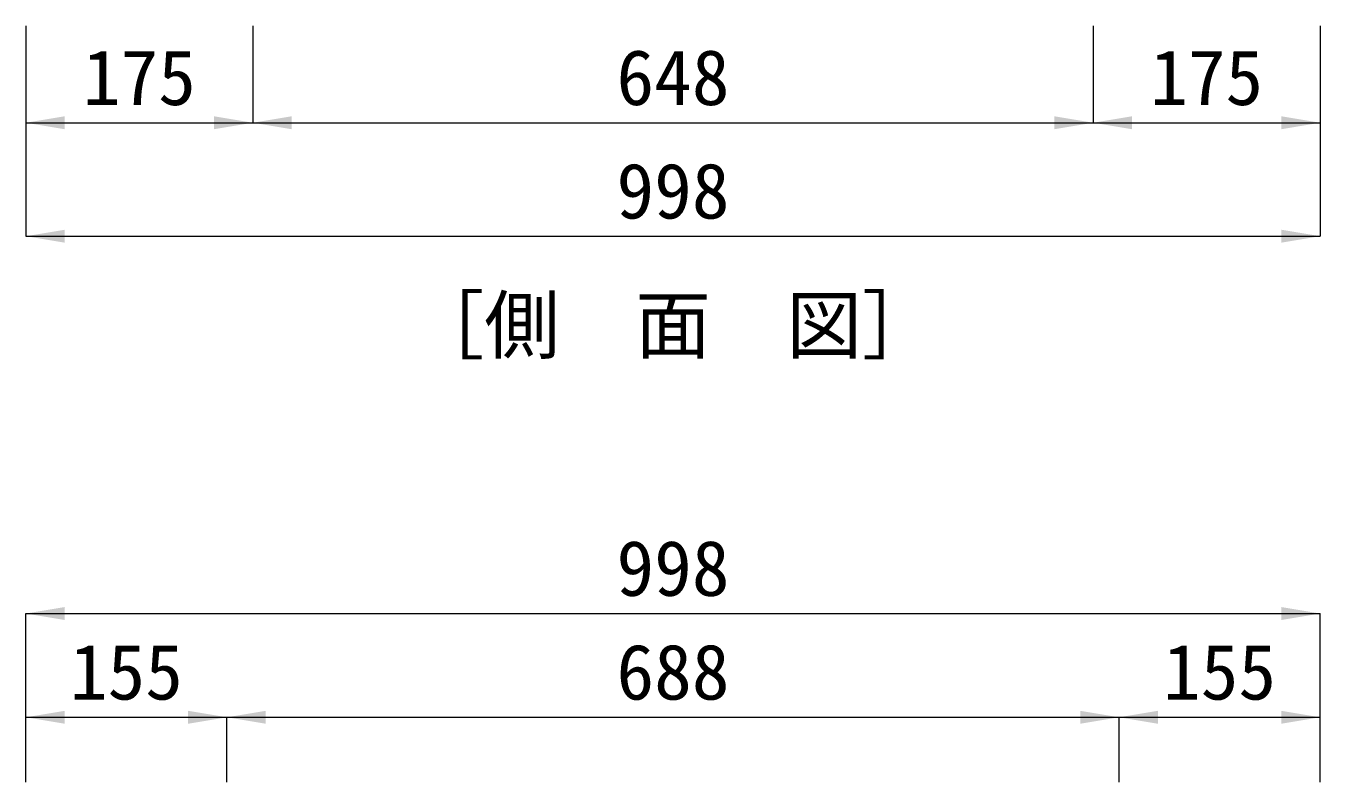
# Model space of a CAD drawing. Units: millimetres at full size. Extents: x 50430 to 101606, y 69050 to 91573.
# Drawn here: x 83088 to 84086, y 85838 to 86421 of the extents above; entities that cross this region are included whole.
import ezdxf
from ezdxf.enums import TextEntityAlignment as Align

# ---------------------------------------------------------------- set-up
doc = ezdxf.new("R2010")
doc.units = ezdxf.units.MM
doc.header["$LTSCALE"] = 50
doc.layers.add('寸法線', color=7, linetype='Continuous', lineweight=13)
doc.layers.add('文字', color=7, linetype='Continuous')
doc.styles.add('ＭＳ ゴシック', font='')
doc.styles.get('ＭＳ ゴシック').set_extended_font_data('MS Gothic')

# ---------------------------------------------------------------- blocks, each defined once
blk = doc.blocks.new('filled_arrow')
at = {"color": 0, "linetype": 'Continuous', "lineweight": -2}
blk.add_solid([(7.5, 1.25), (0, 0), (7.5, -1.25)], dxfattribs=at)

msp = doc.modelspace()

# ---------------------------------------------------------------- linework, layer by layer
at = {"layer": '寸法線'}
for p, q in [((83087.91, 86421.08), (83087.91, 86346.39)), ((83087.91, 86421.08), (83087.91, 86258.89)), ((83262.9, 86421.08), (83262.9, 86346.39)), ((83262.9, 86421.08), (83262.9, 86346.39)), ((83910.91, 86421.08), (83910.91, 86346.39)), ((83910.91, 86421.08), (83910.91, 86346.39)), ((84085.91, 86421.08), (84085.91, 86346.39)), ((84085.91, 86421.08), (84085.91, 86258.89)), ((83087.91, 86346.39), (83262.9, 86346.39)), ((83262.9, 86346.39), (83910.91, 86346.39)), ((83910.91, 86346.39), (84085.91, 86346.39)), ((83087.91, 86258.89), (84085.91, 86258.89)), ((83087.9, 85967.93), (84085.91, 85967.93)), ((83087.9, 85837.93), (83087.9, 85967.93)), ((84085.91, 85837.93), (84085.91, 85967.93)), ((83087.9, 85887.93), (83242.9, 85887.93)), ((83087.9, 85837.93), (83087.9, 85887.93)), ((83242.9, 85837.93), (83242.9, 85887.93)), ((83242.9, 85887.93), (83930.91, 85887.93)), ((83242.9, 85837.93), (83242.9, 85887.93)), ((83930.91, 85837.93), (83930.91, 85887.93)), ((83930.91, 85887.93), (84085.91, 85887.93)), ((83930.91, 85837.93), (83930.91, 85887.93)), ((84085.91, 85837.93), (84085.91, 85887.93))]:
    msp.add_line(p, q, dxfattribs=at)

# ---------------------------------------------------------------- block references
at = {"layer": '寸法線', "xscale": 4, "yscale": 4}
for p in [(83087.91, 86346.39), (83262.9, 86346.39), (83910.91, 86346.39), (83087.91, 86258.89), (83087.9, 85967.93), (83087.9, 85887.93), (83242.9, 85887.93), (83930.91, 85887.93)]:
    msp.add_blockref('filled_arrow', p, dxfattribs=at)
at = {"layer": '寸法線', "xscale": 4, "yscale": 4, "rotation": 180}
for p in [(83262.9, 86346.39), (83910.91, 86346.39), (84085.91, 86346.39), (84085.91, 86258.89), (84085.91, 85967.93), (83242.9, 85887.93), (83930.91, 85887.93), (84085.91, 85887.93)]:
    msp.add_blockref('filled_arrow', p, dxfattribs=at)

# ---------------------------------------------------------------- texts
at = {"layer": '寸法線', "style": 'ＭＳ ゴシック'}
for s, p in [('175', (83175.4, 86381.39)), ('648', (83586.91, 86381.39)), ('175', (83998.41, 86381.39)), ('998', (83586.91, 86293.89)), ('998', (83586.91, 86002.93)), ('155', (83165.4, 85922.93)), ('688', (83586.9, 85922.93)), ('155', (84008.41, 85922.93))]:
    msp.add_text(s, height=42.72, dxfattribs=at).set_placement(p, align=Align.MIDDLE_CENTER)
at = {"layer": '文字', "style": 'ＭＳ ゴシック'}
msp.add_text('［側\u3000面\u3000図］', height=42.72, dxfattribs=at).set_placement((83383, 86156.18), align=Align.BOTTOM_LEFT)

doc.saveas('drawing.dxf')
